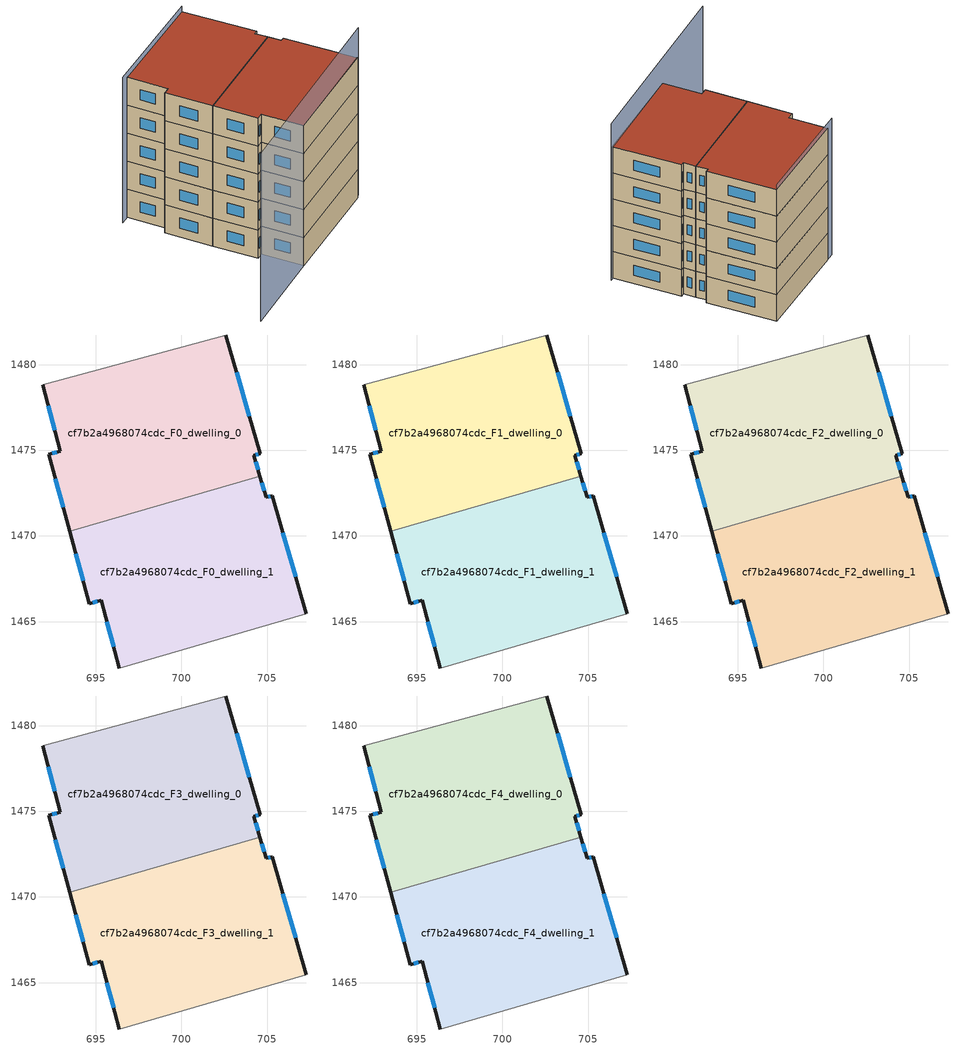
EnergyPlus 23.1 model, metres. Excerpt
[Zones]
cf7b2a4968074cdc_F0_dwelling_0
 floor ground (EU_floor_Construction): 702.59,1481.74 704.6,1474.8 704.23,1474.71 704.59,1473.49 693.46,1470.28 692.24,1474.76 692.93,1474.95 691.88,1478.83 z0
 wall outside (EU_wall_Construction): 691.88,1478.83 692.93,1474.95 692.24,1474.76 693.46,1470.28 / 704.59,1473.49 704.23,1474.71 704.6,1474.8 702.59,1481.74 z0:3
 wall adiabatic (EU_wall_Construction): 702.59,1481.74 691.88,1478.83 z0:3
 wall to cf7b2a4968074cdc_F0_dwelling_1 (EU_wall_Construction): 693.46,1470.28 704.59,1473.49 z0:3
 window (EU_Window_Construction): 692.72,1474.89 692.46,1474.82 / 692.21,1477.62 692.6,1476.17 / 703.97,1476.98 703.22,1479.57 / 704.35,1474.74 704.49,1474.77 / 704.48,1473.87 704.34,1474.33 / 692.63,1473.35 693.08,1471.68 z0.94:2.06
cf7b2a4968074cdc_F0_dwelling_1
 floor ground (EU_floor_Construction): 705.31,1472.36 707.3,1465.45 696.37,1462.28 695.3,1466.24 694.62,1466.04 693.46,1470.28 704.59,1473.49 704.95,1472.25 z0
 wall outside (EU_wall_Construction): 693.46,1470.28 694.62,1466.04 695.3,1466.24 696.37,1462.28 / 707.3,1465.45 705.31,1472.36 704.95,1472.25 704.59,1473.49 z0:3
 wall adiabatic (EU_wall_Construction): 696.37,1462.28 707.3,1465.45 z0:3
 window (EU_Window_Construction): 695.64,1465 696.04,1463.52 / 694.83,1466.1 695.09,1466.17 / 693.83,1468.95 694.25,1467.37 / 704.83,1472.64 704.7,1473.1 / 705.19,1472.32 705.06,1472.29 / 706.68,1467.62 705.93,1470.19 z0.94:2.06
cf7b2a4968074cdc_F1_dwelling_0
 floor to cf7b2a4968074cdc_F0_dwelling_0 (EU_floor_Construction): 702.59,1481.74 704.6,1474.8 704.23,1474.71 704.59,1473.49 693.46,1470.28 692.24,1474.76 692.93,1474.95 691.88,1478.83 z3
 wall outside (EU_wall_Construction): 691.88,1478.83 692.93,1474.95 692.24,1474.76 693.46,1470.28 / 704.59,1473.49 704.23,1474.71 704.6,1474.8 702.59,1481.74 z3:6
 wall adiabatic (EU_wall_Construction): 702.59,1481.74 691.88,1478.83 z3:6
 wall to cf7b2a4968074cdc_F1_dwelling_1 (EU_wall_Construction): 693.46,1470.28 704.59,1473.49 z3:6
 window (EU_Window_Construction): 692.72,1474.89 692.46,1474.82 / 692.21,1477.62 692.6,1476.17 / 703.97,1476.98 703.22,1479.57 / 704.35,1474.74 704.49,1474.77 / 704.48,1473.87 704.34,1474.33 / 692.63,1473.35 693.08,1471.68 z3.94:5.06
cf7b2a4968074cdc_F1_dwelling_1
 floor to cf7b2a4968074cdc_F0_dwelling_1 (EU_floor_Construction): 705.3,1472.36 707.3,1465.45 696.37,1462.28 695.3,1466.24 694.62,1466.04 693.46,1470.28 704.59,1473.49 704.95,1472.25 z3
 wall outside (EU_wall_Construction): 693.46,1470.28 694.62,1466.04 695.3,1466.24 696.37,1462.28 / 707.3,1465.45 705.31,1472.36 704.95,1472.25 704.59,1473.49 z3:6
 wall adiabatic (EU_wall_Construction): 696.37,1462.28 707.3,1465.45 z3:6
 window (EU_Window_Construction): 695.64,1465 696.04,1463.52 / 694.83,1466.1 695.09,1466.17 / 693.83,1468.95 694.25,1467.37 / 704.83,1472.64 704.7,1473.1 / 705.19,1472.32 705.06,1472.29 / 706.68,1467.62 705.93,1470.19 z3.94:5.06
cf7b2a4968074cdc_F2_dwelling_0
 floor to cf7b2a4968074cdc_F1_dwelling_0 (EU_floor_Construction): 702.59,1481.74 704.6,1474.8 704.23,1474.71 704.59,1473.49 693.46,1470.28 692.24,1474.76 692.93,1474.95 691.88,1478.83 z6
 wall outside (EU_wall_Construction): 691.88,1478.83 692.93,1474.95 692.24,1474.76 693.46,1470.28 / 704.59,1473.49 704.23,1474.71 704.6,1474.8 702.59,1481.74 z6:9
 wall adiabatic (EU_wall_Construction): 702.59,1481.74 691.88,1478.83 z6:9
 wall to cf7b2a4968074cdc_F2_dwelling_1 (EU_wall_Construction): 693.46,1470.28 704.59,1473.49 z6:9
 window (EU_Window_Construction): 692.72,1474.89 692.46,1474.82 / 692.21,1477.62 692.6,1476.17 / 703.97,1476.98 703.22,1479.57 / 704.35,1474.74 704.49,1474.77 / 704.48,1473.87 704.34,1474.33 / 692.63,1473.35 693.08,1471.68 z6.94:8.06
cf7b2a4968074cdc_F2_dwelling_1
 floor to cf7b2a4968074cdc_F1_dwelling_1 (EU_floor_Construction): 705.3,1472.36 707.3,1465.45 696.37,1462.28 695.3,1466.24 694.62,1466.04 693.46,1470.28 704.59,1473.49 704.95,1472.25 z6
 wall outside (EU_wall_Construction): 693.46,1470.28 694.62,1466.04 695.3,1466.24 696.37,1462.28 / 707.3,1465.45 705.31,1472.36 704.95,1472.25 704.59,1473.49 z6:9
 wall adiabatic (EU_wall_Construction): 696.37,1462.28 707.3,1465.45 z6:9
 window (EU_Window_Construction): 695.64,1465 696.04,1463.52 / 694.83,1466.1 695.09,1466.17 / 693.83,1468.95 694.25,1467.37 / 704.83,1472.64 704.7,1473.1 / 705.19,1472.32 705.06,1472.29 / 706.68,1467.62 705.93,1470.19 z6.94:8.06
cf7b2a4968074cdc_F3_dwelling_0
 floor to cf7b2a4968074cdc_F2_dwelling_0 (EU_floor_Construction): 702.59,1481.74 704.6,1474.8 704.23,1474.71 704.59,1473.49 693.46,1470.28 692.24,1474.76 692.93,1474.95 691.88,1478.83 z9
 wall outside (EU_wall_Construction): 691.88,1478.83 692.93,1474.95 692.24,1474.76 693.46,1470.28 / 704.59,1473.49 704.23,1474.71 704.6,1474.8 702.59,1481.74 z9:12
 wall adiabatic (EU_wall_Construction): 702.59,1481.74 691.88,1478.83 z9:12
 wall to cf7b2a4968074cdc_F3_dwelling_1 (EU_wall_Construction): 693.46,1470.28 704.59,1473.49 z9:12
 window (EU_Window_Construction): 692.72,1474.89 692.46,1474.82 / 692.21,1477.62 692.6,1476.17 / 703.97,1476.98 703.22,1479.57 / 704.35,1474.74 704.49,1474.77 / 704.48,1473.87 704.34,1474.33 / 692.63,1473.35 693.08,1471.68 z9.94:11.06
cf7b2a4968074cdc_F3_dwelling_1
 floor to cf7b2a4968074cdc_F2_dwelling_1 (EU_floor_Construction): 705.3,1472.36 707.3,1465.45 696.37,1462.28 695.3,1466.24 694.62,1466.04 693.46,1470.28 704.59,1473.49 704.95,1472.25 z9
 wall outside (EU_wall_Construction): 693.46,1470.28 694.62,1466.04 695.3,1466.24 696.37,1462.28 / 707.3,1465.45 705.31,1472.36 704.95,1472.25 704.59,1473.49 z9:12
 wall adiabatic (EU_wall_Construction): 696.37,1462.28 707.3,1465.45 z9:12
 window (EU_Window_Construction): 695.64,1465 696.04,1463.52 / 694.83,1466.1 695.09,1466.17 / 693.83,1468.95 694.25,1467.37 / 704.83,1472.64 704.7,1473.1 / 705.19,1472.32 705.06,1472.29 / 706.68,1467.62 705.93,1470.19 z9.94:11.06
cf7b2a4968074cdc_F4_dwelling_0
 floor to cf7b2a4968074cdc_F3_dwelling_0 (EU_floor_Construction): 702.59,1481.74 704.6,1474.8 704.23,1474.71 704.59,1473.49 693.46,1470.28 692.24,1474.76 692.93,1474.95 691.88,1478.83 z12
 wall outside (EU_wall_Construction): 691.88,1478.83 692.93,1474.95 692.24,1474.76 693.46,1470.28 / 704.59,1473.49 704.23,1474.71 704.6,1474.8 702.59,1481.74 z12:15
 wall adiabatic (EU_wall_Construction): 702.59,1481.74 691.88,1478.83 z12:15
 wall to cf7b2a4968074cdc_F4_dwelling_1 (EU_wall_Construction): 693.46,1470.28 704.59,1473.49 z12:15
 window (EU_Window_Construction): 692.72,1474.89 692.46,1474.82 / 692.21,1477.62 692.6,1476.17 / 703.97,1476.98 703.22,1479.57 / 704.35,1474.74 704.49,1474.77 / 704.48,1473.87 704.34,1474.33 / 692.63,1473.35 693.08,1471.68 z12.94:14.06
 roof outside (EU_roof_Construction): 704.59,1473.49 704.23,1474.71 704.6,1474.8 702.59,1481.74 691.88,1478.83 692.93,1474.95 692.24,1474.76 693.46,1470.28 z15
cf7b2a4968074cdc_F4_dwelling_1
 floor to cf7b2a4968074cdc_F3_dwelling_1 (EU_floor_Construction): 705.3,1472.36 707.3,1465.45 696.37,1462.28 695.3,1466.24 694.62,1466.04 693.46,1470.28 704.59,1473.49 704.95,1472.25 z12
 wall outside (EU_wall_Construction): 693.46,1470.28 694.62,1466.04 695.3,1466.24 696.37,1462.28 / 707.3,1465.45 705.31,1472.36 704.95,1472.25 704.59,1473.49 z12:15
 wall adiabatic (EU_wall_Construction): 696.37,1462.28 707.3,1465.45 z12:15
 window (EU_Window_Construction): 695.64,1465 696.04,1463.52 / 694.83,1466.1 695.09,1466.17 / 693.83,1468.95 694.25,1467.37 / 704.83,1472.64 704.7,1473.1 / 705.19,1472.32 705.06,1472.29 / 706.68,1467.62 705.93,1470.19 z12.94:14.06
 roof outside (EU_roof_Construction): 707.3,1465.45 705.31,1472.36 704.95,1472.25 704.59,1473.49 693.46,1470.28 694.62,1466.04 695.3,1466.24 696.37,1462.28 z15
shading: 687.54,1459.63 707.67,1465.68 z0:17.9; 702.59,1481.74 691,1478.59 z0:15.6
[Building]
EU S2 Campaign: North Axis=0; Terrain=City; Solar Distribution=FullExterior
[Site:Location]
Vienna: Latitude=48; Longitude=16.5; Time Zone=1; Elevation=183
[SizingPeriod:WeatherFileDays]
AnnualSizingPeriod: Begin Month=1; Begin Day of Month=1; End Month=12; End Day of Month=31; Day of Week for Start Day=Monday; Use Weather File Daylight Saving Period=No; Use Weather File Rain and Snow Indicators=No
[MATERIAL]
EU_InternalMass_Material: Roughness=MediumRough; Thickness=0.1; Conductivity=1; Density=1800; Specific Heat=900; Thermal Absorptance=0.9; Solar Absorptance=0.7; Visible Absorptance=0.7
[MATERIAL:NOMASS] Roughness=MediumRough; Thermal Absorptance=0.9; Solar Absorptance=0.7; Visible Absorptance=0.7
Name | Thermal Resistance
EU_wall_NoMass | 0.914258
EU_roof_NoMass | 0.954009
EU_floor_NoMass | 1.09711
[WINDOWMATERIAL:SIMPLEGLAZINGSYSTEM]
EU_Window_SimpleGlazing: UFactor=2.09642; Solar Heat Gain Coefficient=0.65; Visible Transmittance=0.65
[CONSTRUCTION]
EU_wall_Construction: EU_wall_NoMass
EU_roof_Construction: EU_roof_NoMass
EU_floor_Construction: EU_floor_NoMass
EU_Window_Construction: EU_Window_SimpleGlazing
EU_InternalMass_Construction: EU_InternalMass_Material
[ZONE] Type=1; Multiplier=1; Ceiling Height=autocalculate; Floor Area=autocalculate; Part of Total Floor Area=Yes
Name | Volume
cf7b2a4968074cdc_F0_dwelling_0; cf7b2a4968074cdc_F1_dwelling_0; cf7b2a4968074cdc_F2_dwelling_0; cf7b2a4968074cdc_F3_dwelling_0; cf7b2a4968074cdc_F4_dwelling_0 | 295.698
cf7b2a4968074cdc_F0_dwelling_1 | 295.685
cf7b2a4968074cdc_F1_dwelling_1; cf7b2a4968074cdc_F2_dwelling_1; cf7b2a4968074cdc_F3_dwelling_1; cf7b2a4968074cdc_F4_dwelling_1 | 295.687
[INTERNALMASS] Construction=EU_InternalMass_Construction
Name | Zone or ZoneList | Surface Area
cf7b2a4968074cdc_F0_dwelling_0_EU_InternalMass | cf7b2a4968074cdc_F0_dwelling_0 | 98.5661
cf7b2a4968074cdc_F0_dwelling_1_EU_InternalMass | cf7b2a4968074cdc_F0_dwelling_1 | 98.5623
cf7b2a4968074cdc_F1_dwelling_0_EU_InternalMass | cf7b2a4968074cdc_F1_dwelling_0 | 98.5661
cf7b2a4968074cdc_F1_dwelling_1_EU_InternalMass | cf7b2a4968074cdc_F1_dwelling_1 | 98.5623
cf7b2a4968074cdc_F2_dwelling_0_EU_InternalMass | cf7b2a4968074cdc_F2_dwelling_0 | 98.5661
cf7b2a4968074cdc_F2_dwelling_1_EU_InternalMass | cf7b2a4968074cdc_F2_dwelling_1 | 98.5623
cf7b2a4968074cdc_F3_dwelling_0_EU_InternalMass | cf7b2a4968074cdc_F3_dwelling_0 | 98.5661
cf7b2a4968074cdc_F3_dwelling_1_EU_InternalMass | cf7b2a4968074cdc_F3_dwelling_1 | 98.5623
cf7b2a4968074cdc_F4_dwelling_0_EU_InternalMass | cf7b2a4968074cdc_F4_dwelling_0 | 98.5661
cf7b2a4968074cdc_F4_dwelling_1_EU_InternalMass | cf7b2a4968074cdc_F4_dwelling_1 | 98.5623
[OTHEREQUIPMENT] Fuel Type=Electricity; Design Level Calculation Method=Watts/Area; Power per Zone Floor Area=1; Fraction Latent=0; Fraction Radiant=0; Fraction Lost=0; Carbon Dioxide Generation Rate=0; EndUse Subcategory=EU_Step8_InternalGains
Name | Zone or ZoneList or Space or SpaceList | Schedule
EU_Step8_InternalGain_cf7b2a4968074cdc_F0_dwelling_0_f000 | cf7b2a4968074cdc_F0_dwelling_0 | EU_Step8_GainSchedule_cf7b2a4968074cdc_F0_dwelling_0_f000
EU_Step8_InternalGain_cf7b2a4968074cdc_F0_dwelling_1_f000 | cf7b2a4968074cdc_F0_dwelling_1 | EU_Step8_GainSchedule_cf7b2a4968074cdc_F0_dwelling_1_f000
EU_Step8_InternalGain_cf7b2a4968074cdc_F1_dwelling_0_f000 | cf7b2a4968074cdc_F1_dwelling_0 | EU_Step8_GainSchedule_cf7b2a4968074cdc_F1_dwelling_0_f000
EU_Step8_InternalGain_cf7b2a4968074cdc_F1_dwelling_1_f000 | cf7b2a4968074cdc_F1_dwelling_1 | EU_Step8_GainSchedule_cf7b2a4968074cdc_F1_dwelling_1_f000
EU_Step8_InternalGain_cf7b2a4968074cdc_F2_dwelling_0_f000 | cf7b2a4968074cdc_F2_dwelling_0 | EU_Step8_GainSchedule_cf7b2a4968074cdc_F2_dwelling_0_f000
EU_Step8_InternalGain_cf7b2a4968074cdc_F2_dwelling_1_f000 | cf7b2a4968074cdc_F2_dwelling_1 | EU_Step8_GainSchedule_cf7b2a4968074cdc_F2_dwelling_1_f000
EU_Step8_InternalGain_cf7b2a4968074cdc_F3_dwelling_0_f000 | cf7b2a4968074cdc_F3_dwelling_0 | EU_Step8_GainSchedule_cf7b2a4968074cdc_F3_dwelling_0_f000
EU_Step8_InternalGain_cf7b2a4968074cdc_F3_dwelling_1_f000 | cf7b2a4968074cdc_F3_dwelling_1 | EU_Step8_GainSchedule_cf7b2a4968074cdc_F3_dwelling_1_f000
EU_Step8_InternalGain_cf7b2a4968074cdc_F4_dwelling_0_f000 | cf7b2a4968074cdc_F4_dwelling_0 | EU_Step8_GainSchedule_cf7b2a4968074cdc_F4_dwelling_0_f000
EU_Step8_InternalGain_cf7b2a4968074cdc_F4_dwelling_1_f000 | cf7b2a4968074cdc_F4_dwelling_1 | EU_Step8_GainSchedule_cf7b2a4968074cdc_F4_dwelling_1_f000
[ZONEVENTILATION:DESIGNFLOWRATE] Schedule=EU_AlwaysOn; Design Flow Rate Calculation Method=AirChanges/Hour; Air Changes per Hour=0.546891; Ventilation Type=Natural; Fan Pressure Rise=0; Fan Total Efficiency=1; Constant Term Coefficient=1; Temperature Term Coefficient=0; Velocity Term Coefficient=0; Velocity Squared Term Coefficient=0; Minimum Indoor Temperature=-100; Maximum Indoor Temperature=100; Delta Temperature=-100; Minimum Outdoor Temperature=-100; Maximum Outdoor Temperature=100; Maximum Wind Speed=40
Name | Zone or ZoneList or Space or SpaceList
EU_ConstantAir_cf7b2a4968074cdc_F0_dwelling_0 | cf7b2a4968074cdc_F0_dwelling_0
EU_ConstantAir_cf7b2a4968074cdc_F0_dwelling_1 | cf7b2a4968074cdc_F0_dwelling_1
EU_ConstantAir_cf7b2a4968074cdc_F1_dwelling_0 | cf7b2a4968074cdc_F1_dwelling_0
EU_ConstantAir_cf7b2a4968074cdc_F1_dwelling_1 | cf7b2a4968074cdc_F1_dwelling_1
EU_ConstantAir_cf7b2a4968074cdc_F2_dwelling_0 | cf7b2a4968074cdc_F2_dwelling_0
EU_ConstantAir_cf7b2a4968074cdc_F2_dwelling_1 | cf7b2a4968074cdc_F2_dwelling_1
EU_ConstantAir_cf7b2a4968074cdc_F3_dwelling_0 | cf7b2a4968074cdc_F3_dwelling_0
EU_ConstantAir_cf7b2a4968074cdc_F3_dwelling_1 | cf7b2a4968074cdc_F3_dwelling_1
EU_ConstantAir_cf7b2a4968074cdc_F4_dwelling_0 | cf7b2a4968074cdc_F4_dwelling_0
EU_ConstantAir_cf7b2a4968074cdc_F4_dwelling_1 | cf7b2a4968074cdc_F4_dwelling_1
[HVACTEMPLATE:THERMOSTAT] Constant Heating Setpoint=20; Constant Cooling Setpoint=50
EU_HeatOnly_cf7b2a4968074cdc_F0_dwelling_0; EU_HeatOnly_cf7b2a4968074cdc_F0_dwelling_1; EU_HeatOnly_cf7b2a4968074cdc_F1_dwelling_0; EU_HeatOnly_cf7b2a4968074cdc_F1_dwelling_1; EU_HeatOnly_cf7b2a4968074cdc_F2_dwelling_0; EU_HeatOnly_cf7b2a4968074cdc_F2_dwelling_1; EU_HeatOnly_cf7b2a4968074cdc_F3_dwelling_0; EU_HeatOnly_cf7b2a4968074cdc_F3_dwelling_1; EU_HeatOnly_cf7b2a4968074cdc_F4_dwelling_0; EU_HeatOnly_cf7b2a4968074cdc_F4_dwelling_1
[HVACTEMPLATE:ZONE:IDEALLOADSAIRSYSTEM] System Availability Schedule=EU_AlwaysOn; Maximum Heating Supply Air Temperature=50; Minimum Cooling Supply Air Temperature=13; Maximum Heating Supply Air Humidity Ratio=0.0156; Minimum Cooling Supply Air Humidity Ratio=0.0077; Heating Limit=NoLimit; Cooling Limit=NoLimit; Heating Availability Schedule=EU_AlwaysOn; Cooling Availability Schedule=EU_CoolingOff; Dehumidification Control Type=ConstantSensibleHeatRatio; Cooling Sensible Heat Ratio=0.7; Dehumidification Setpoint=60; Humidification Control Type=None; Humidification Setpoint=30; Outdoor Air Method=None; Outdoor Air Flow Rate per Person=0.00944; Outdoor Air Flow Rate per Zone Floor Area=0; Outdoor Air Flow Rate per Zone=0; Demand Controlled Ventilation Type=None; Outdoor Air Economizer Type=NoEconomizer; Heat Recovery Type=None; Sensible Heat Recovery Effectiveness=0.7; Latent Heat Recovery Effectiveness=0.65
Name | Template Thermostat
cf7b2a4968074cdc_F0_dwelling_0 | EU_HeatOnly_cf7b2a4968074cdc_F0_dwelling_0
cf7b2a4968074cdc_F0_dwelling_1 | EU_HeatOnly_cf7b2a4968074cdc_F0_dwelling_1
cf7b2a4968074cdc_F1_dwelling_0 | EU_HeatOnly_cf7b2a4968074cdc_F1_dwelling_0
cf7b2a4968074cdc_F1_dwelling_1 | EU_HeatOnly_cf7b2a4968074cdc_F1_dwelling_1
cf7b2a4968074cdc_F2_dwelling_0 | EU_HeatOnly_cf7b2a4968074cdc_F2_dwelling_0
cf7b2a4968074cdc_F2_dwelling_1 | EU_HeatOnly_cf7b2a4968074cdc_F2_dwelling_1
cf7b2a4968074cdc_F3_dwelling_0 | EU_HeatOnly_cf7b2a4968074cdc_F3_dwelling_0
cf7b2a4968074cdc_F3_dwelling_1 | EU_HeatOnly_cf7b2a4968074cdc_F3_dwelling_1
cf7b2a4968074cdc_F4_dwelling_0 | EU_HeatOnly_cf7b2a4968074cdc_F4_dwelling_0
cf7b2a4968074cdc_F4_dwelling_1 | EU_HeatOnly_cf7b2a4968074cdc_F4_dwelling_1
[SIZING:ZONE] Zone Cooling Design Supply Air Temperature Input Method=SupplyAirTemperature; Zone Cooling Design Supply Air Temperature=13; Zone Heating Design Supply Air Temperature Input Method=SupplyAirTemperature; Zone Heating Design Supply Air Temperature=50; Zone Cooling Design Supply Air Humidity Ratio=0.008; Zone Heating Design Supply Air Humidity Ratio=0.008; Cooling Design Air Flow Method=DesignDay; Cooling Design Air Flow Rate=0; Cooling Minimum Air Flow per Zone Floor Area=0.000762; Cooling Minimum Air Flow=0; Cooling Minimum Air Flow Fraction=0.2; Heating Design Air Flow Method=DesignDay; Heating Design Air Flow Rate=0; Heating Maximum Air Flow per Zone Floor Area=0.002032; Heating Maximum Air Flow=0.141576; Heating Maximum Air Flow Fraction=0.3; Account for Dedicated Outdoor Air System=No; Dedicated Outdoor Air System Control Strategy=NeutralSupplyAir; Dedicated Outdoor Air Low Setpoint Temperature for Design=autosize; Dedicated Outdoor Air High Setpoint Temperature for Design=autosize; Zone Load Sizing Method=Sensible Load Only No Latent Load; Zone Latent Cooling Design Supply Air Humidity Ratio Input Method=HumidityRatioDifference; Zone Cooling Design Supply Air Humidity Ratio Difference=0.005; Zone Latent Heating Design Supply Air Humidity Ratio Input Method=HumidityRatioDifference; Zone Humidification Design Supply Air Humidity Ratio Difference=0.005
cf7b2a4968074cdc_F0_dwelling_0; cf7b2a4968074cdc_F0_dwelling_1; cf7b2a4968074cdc_F1_dwelling_0; cf7b2a4968074cdc_F1_dwelling_1; cf7b2a4968074cdc_F2_dwelling_0; cf7b2a4968074cdc_F2_dwelling_1; cf7b2a4968074cdc_F3_dwelling_0; cf7b2a4968074cdc_F3_dwelling_1; cf7b2a4968074cdc_F4_dwelling_0; cf7b2a4968074cdc_F4_dwelling_1
[SCHEDULE:CONSTANT]
Name | Hourly Value
EU_AlwaysOn | 1
EU_CoolingOff | 0
[SCHEDULE:FILE] Column Number=1; Rows to Skip at Top=0; Number of Hours of Data=8760; Column Separator=Comma; Interpolate to Timestep=No; Minutes per Item=60; Adjust Schedule for Daylight Savings=Yes
Name | File
EU_Step8_GainSchedule_cf7b2a4968074cdc_F0_dwelling_0_f000 | ../../schedules/cf7b2a4968074cdc/cf7b2a4968074cdc_F0_dwelling_0_f000_gain.csv
EU_Step8_GainSchedule_cf7b2a4968074cdc_F0_dwelling_1_f000 | ../../schedules/cf7b2a4968074cdc/cf7b2a4968074cdc_F0_dwelling_1_f000_gain.csv
EU_Step8_GainSchedule_cf7b2a4968074cdc_F1_dwelling_0_f000 | ../../schedules/cf7b2a4968074cdc/cf7b2a4968074cdc_F1_dwelling_0_f000_gain.csv
EU_Step8_GainSchedule_cf7b2a4968074cdc_F1_dwelling_1_f000 | ../../schedules/cf7b2a4968074cdc/cf7b2a4968074cdc_F1_dwelling_1_f000_gain.csv
EU_Step8_GainSchedule_cf7b2a4968074cdc_F2_dwelling_0_f000 | ../../schedules/cf7b2a4968074cdc/cf7b2a4968074cdc_F2_dwelling_0_f000_gain.csv
EU_Step8_GainSchedule_cf7b2a4968074cdc_F2_dwelling_1_f000 | ../../schedules/cf7b2a4968074cdc/cf7b2a4968074cdc_F2_dwelling_1_f000_gain.csv
EU_Step8_GainSchedule_cf7b2a4968074cdc_F3_dwelling_0_f000 | ../../schedules/cf7b2a4968074cdc/cf7b2a4968074cdc_F3_dwelling_0_f000_gain.csv
EU_Step8_GainSchedule_cf7b2a4968074cdc_F3_dwelling_1_f000 | ../../schedules/cf7b2a4968074cdc/cf7b2a4968074cdc_F3_dwelling_1_f000_gain.csv
EU_Step8_GainSchedule_cf7b2a4968074cdc_F4_dwelling_0_f000 | ../../schedules/cf7b2a4968074cdc/cf7b2a4968074cdc_F4_dwelling_0_f000_gain.csv
EU_Step8_GainSchedule_cf7b2a4968074cdc_F4_dwelling_1_f000 | ../../schedules/cf7b2a4968074cdc/cf7b2a4968074cdc_F4_dwelling_1_f000_gain.csv
